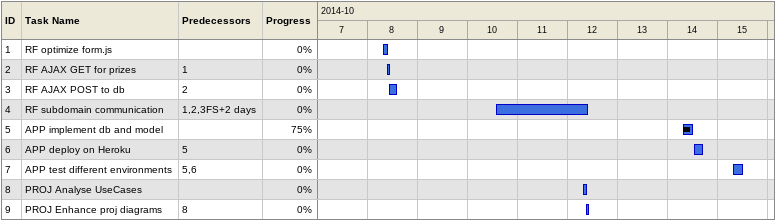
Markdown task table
| ID | Task | Start | Finish | Predecessors | % complete |
|---|---|---|---|---|---|
| 1 | RF optimize form.js | 2014-10-08 | 2014-10-08 |  | 0 |
| 2 | RF AJAX GET for prizes | 2014-10-08 | 2014-10-08 | 1 | 0 |
| 3 | RF AJAX POST to db | 2014-10-08 | 2014-10-08 | 2 | 0 |
| 4 | RF subdomain communication | 2014-10-10 | 2014-10-12 | 1, 2, 3FS+2d | 0 |
| 5 | APP implement db and model | 2014-10-14 | 2014-10-14 |  | 75 |
| 6 | APP deploy on Heroku | 2014-10-14 | 2014-10-14 | 5 | 0 |
| 7 | APP test different environments | 2014-10-15 | 2014-10-15 | 5, 6 | 0 |
| 8 | PROJ Analyse UseCases | 2014-10-12 | 2014-10-12 |  | 0 |
| 9 | PROJ Enhance proj diagrams | 2014-10-12 | 2014-10-12 | 8 | 0 |
